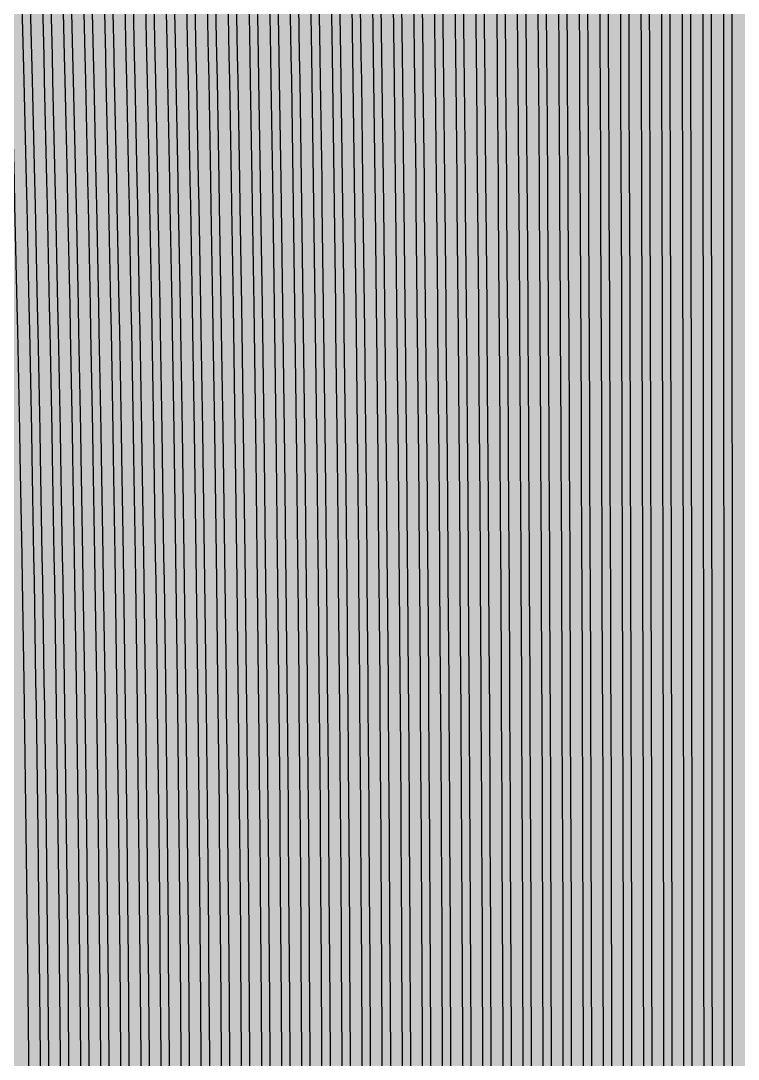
# Model space of a CAD drawing. Header units: metres. Extents: x -7240 to 10960, y -29667 to 1823.
# Drawn here: x 1681.3 to 1860.4, y -17548.5 to -17289.4 of the extents above; entities that cross this region are included whole.
import ezdxf

# ---------------------------------------------------------------- set-up
doc = ezdxf.new("R2010")
doc.units = ezdxf.units.M
doc.layers.add('Metal1', color=4, linetype='CONTINUOUS')
doc.layers.add('Polyimide', color=7, linetype='CONTINUOUS')

msp = doc.modelspace()

# ---------------------------------------------------------------- hatches: boundary and pattern name
at = {"layer": 'Polyimide'}
msp.add_hatch(color=7, dxfattribs=at).paths.add_polyline_path([(4088.45, -11806.89), (4098.72, -11851.21), (4115.58, -11893.47), (4138.63, -11932.7), (4167.35, -11967.99), (4201.08, -11998.53), (4239.03, -12023.62), (4280.35, -12042.68), (4349.18, -12073.73), (4413.2, -12113.76), (4471.26, -12162.04), (4522.3, -12217.69), (4565.39, -12279.7), (4599.74, -12346.94), (4624.73, -12418.19), (4639.91, -12492.16), (4645, -12567.5), (4639.91, -12642.84), (4624.73, -12716.8), (4599.74, -12788.06), (4565.39, -12855.3), (4522.3, -12917.31), (4471.26, -12972.96), (4413.2, -13021.24), (4349.18, -13061.27), (4280.35, -13092.32), (4239.03, -13111.38), (4201.08, -13136.47), (4167.35, -13167.01), (4138.63, -13202.3), (4115.58, -13241.52), (4098.72, -13283.78), (4088.45, -13328.11), (4085, -13373.48), (4085, -13567.5), (4099.45, -13861.55), (4142.64, -14152.77), (4214.18, -14438.35), (4313.36, -14715.55), (4439.24, -14981.69), (4590.59, -15234.21), (4765.97, -15470.68), (4963.68, -15688.82), (5181.82, -15886.53), (5418.29, -16061.91), (5670.81, -16213.26), (5936.95, -16339.14), (6214.15, -16438.32), (6499.73, -16509.85), (6790.95, -16553.05), (7085, -16567.5), (9960.38, -16567.5), (10038.79, -16571.35), (10116.45, -16582.87), (10192.6, -16601.95), (10266.52, -16628.4), (10337.49, -16661.96), (10404.83, -16702.32), (10467.89, -16749.09), (10526.06, -16801.81), (10578.78, -16859.98), (10625.55, -16923.04), (10665.91, -16990.38), (10699.48, -17061.35), (10725.93, -17135.27), (10745, -17211.43), (10756.52, -17289.08), (10760.38, -17367.5), (10760.38, -21957.3), (10721.61, -22012.91), (10685.97, -22070.59), (10653.58, -22130.14), (10624.53, -22191.39), (10598.92, -22254.16), (10576.82, -22318.25), (10558.3, -22383.46), (10543.41, -22449.6), (10532.21, -22516.46), (10524.72, -22583.84), (10520.97, -22651.53), (10520.97, -22719.32), (10524.72, -22787.01), (10532.21, -22854.38), (10543.41, -22921.24), (10558.3, -22987.38), (10576.82, -23052.6), (10598.92, -23116.68), (10624.53, -23179.45), (10653.58, -23240.71), (10685.97, -23300.26), (10721.61, -23357.93), (10760.38, -23413.54), (10760.38, -28667.5), (10756.52, -28745.91), (10745, -28823.57), (10725.93, -28899.73), (10699.48, -28973.65), (10665.91, -29044.62), (10625.55, -29111.96), (10578.78, -29175.01), (10526.06, -29233.19), (10467.89, -29285.91), (10404.83, -29332.68), (10337.49, -29373.04), (10266.52, -29406.6), (10192.6, -29433.05), (10116.45, -29452.13), (10038.79, -29463.65), (9960.38, -29467.5), (-6239.63, -29467.5), (-6318.04, -29463.65), (-6395.7, -29452.13), (-6471.85, -29433.05), (-6545.77, -29406.6), (-6616.74, -29373.04), (-6684.08, -29332.68), (-6747.14, -29285.91), (-6805.31, -29233.19), (-6858.03, -29175.01), (-6904.8, -29111.96), (-6945.16, -29044.62), (-6978.73, -28973.65), (-7005.18, -28899.73), (-7024.25, -28823.57), (-7035.77, -28745.91), (-7039.63, -28667.5), (-7039.63, -23426.32), (-6999.36, -23370.07), (-6962.33, -23311.63), (-6928.66, -23251.2), (-6898.45, -23188.96), (-6871.81, -23125.12), (-6848.81, -23059.88), (-6829.53, -22993.44), (-6814.04, -22926.02), (-6802.37, -22857.83), (-6794.57, -22789.09), (-6790.67, -22720.02), (-6790.67, -22650.84), (-6794.57, -22581.77), (-6802.37, -22513.03), (-6814.04, -22444.84), (-6829.53, -22377.42), (-6848.81, -22310.98), (-6871.81, -22245.74), (-6898.45, -22181.89), (-6928.66, -22119.66), (-6962.33, -22059.22), (-6999.36, -22000.79), (-7039.63, -21944.54), (-7039.63, -17367.5), (-7035.77, -17289.08), (-7024.25, -17211.43), (-7005.18, -17135.27), (-6978.73, -17061.35), (-6945.16, -16990.38), (-6904.8, -16923.04), (-6858.03, -16859.98), (-6805.31, -16801.81), (-6747.14, -16749.09), (-6684.08, -16702.32), (-6616.74, -16661.96), (-6545.77, -16628.4), (-6471.85, -16601.95), (-6395.7, -16582.87), (-6318.04, -16571.35), (-6239.63, -16567.5), (-3334, -16567.5), (-3039.95, -16553.05), (-2748.73, -16509.85), (-2463.15, -16438.32), (-2185.95, -16339.14), (-1919.81, -16213.26), (-1667.29, -16061.91), (-1430.82, -15886.53), (-1212.68, -15688.82), (-1014.97, -15470.68), (-839.59, -15234.21), (-688.24, -14981.69), (-562.36, -14715.55), (-463.18, -14438.35), (-391.64, -14152.77), (-348.45, -13861.55), (-334, -13567.5), (-334, -13373.48), (-337.45, -13328.11), (-347.72, -13283.78), (-364.58, -13241.52), (-387.63, -13202.3), (-416.35, -13167.01), (-450.08, -13136.47), (-488.03, -13111.38), (-529.35, -13092.32), (-529.35, -13092.32), (-598.18, -13061.27), (-662.2, -13021.24), (-720.26, -12972.96), (-771.3, -12917.31), (-814.39, -12855.3), (-848.74, -12788.06), (-873.73, -12716.8), (-888.91, -12642.84), (-894, -12567.5), (-888.91, -12492.16), (-873.73, -12418.19), (-848.74, -12346.94), (-814.39, -12279.7), (-771.3, -12217.69), (-720.26, -12162.04), (-662.2, -12113.76), (-598.18, -12073.73), (-529.35, -12042.68), (-488.03, -12023.62), (-450.08, -11998.53), (-416.35, -11967.99), (-387.63, -11932.7), (-364.58, -11893.47), (-347.72, -11851.21), (-337.45, -11806.89), (-334, -11761.52), (-334, -11074.31), (-337.45, -11028.94), (-347.72, -10984.62), (-364.58, -10942.36), (-387.63, -10903.13), (-416.35, -10867.84), (-450.08, -10837.3), (-488.03, -10812.21), (-529.35, -10793.16), (-529.35, -10793.16), (-598.18, -10762.1), (-662.2, -10722.07), (-720.26, -10673.8), (-771.3, -10618.15), (-814.39, -10556.13), (-848.74, -10488.89), (-873.73, -10417.64), (-888.91, -10343.67), (-894, -10268.33), (-888.91, -10192.99), (-873.73, -10119.03), (-848.74, -10047.77), (-814.39, -9980.53), (-771.3, -9918.52), (-720.26, -9862.87), (-662.2, -9814.59), (-598.18, -9774.56), (-529.35, -9743.51), (-488.03, -9724.45), (-450.08, -9699.36), (-416.35, -9668.82), (-387.63, -9633.53), (-364.58, -9594.31), (-347.72, -9552.05), (-337.45, -9507.72), (-334, -9462.35), (-334, -8775.14), (-337.45, -8729.78), (-347.72, -8685.45), (-364.58, -8643.19), (-387.63, -8603.96), (-416.35, -8568.68), (-450.08, -8538.14), (-488.03, -8513.05), (-529.35, -8493.99), (-529.35, -8493.99), (-598.18, -8462.94), (-662.2, -8422.91), (-720.26, -8374.63), (-771.3, -8318.98), (-814.39, -8256.97), (-848.74, -8189.73), (-873.73, -8118.47), (-888.91, -8044.5), (-894, -7969.17), (-888.91, -7893.83), (-873.73, -7819.86), (-848.74, -7748.61), (-814.39, -7681.36), (-771.3, -7619.35), (-720.26, -7563.7), (-662.2, -7515.42), (-598.18, -7475.4), (-529.35, -7444.34), (-529.35, -7444.34), (-488.03, -7425.28), (-450.08, -7400.2), (-416.35, -7369.66), (-387.63, -7334.37), (-364.58, -7295.14), (-347.72, -7252.88), (-337.45, -7208.56), (-334, -7163.19), (-334, -6475.98), (-337.45, -6430.61), (-347.72, -6386.29), (-364.58, -6344.02), (-387.63, -6304.8), (-416.35, -6269.51), (-450.08, -6238.97), (-488.03, -6213.88), (-529.35, -6194.82), (-529.35, -6194.82), (-598.18, -6163.77), (-662.2, -6123.74), (-720.26, -6075.46), (-771.3, -6019.81), (-814.39, -5957.8), (-848.74, -5890.56), (-873.73, -5819.31), (-888.91, -5745.34), (-894, -5670), (-888.91, -5594.66), (-873.73, -5520.69), (-848.74, -5449.44), (-814.39, -5382.2), (-771.3, -5320.19), (-720.26, -5264.54), (-662.2, -5216.26), (-598.18, -5176.23), (-529.35, -5145.18), (-529.35, -5145.18), (-488.03, -5126.12), (-450.08, -5101.03), (-416.35, -5070.49), (-387.63, -5035.2), (-364.58, -4995.98), (-347.72, -4953.71), (-337.45, -4909.39), (-334, -4864.02), (-334, 380), (-334, 1522.5), (-289, 1522.5), (-288.78, 1515.63), (-288.1, 1508.79), (-286.98, 1502.02), (-285.42, 1495.32), (-283.43, 1488.75), (-281.01, 1482.32), (-278.17, 1476.06), (-274.93, 1470), (-271.3, 1464.17), (-267.3, 1458.58), (-262.94, 1453.27), (-258.25, 1448.25), (-253.23, 1443.56), (-247.92, 1439.2), (-242.33, 1435.2), (-236.5, 1431.57), (-230.44, 1428.33), (-224.18, 1425.49), (-217.75, 1423.07), (-211.18, 1421.08), (-204.48, 1419.52), (-197.71, 1418.4), (-190.87, 1417.72), (-184, 1417.5), (-177.13, 1417.72), (-170.29, 1418.4), (-163.52, 1419.52), (-156.82, 1421.08), (-150.25, 1423.07), (-143.82, 1425.49), (-137.56, 1428.33), (-131.5, 1431.57), (-125.67, 1435.2), (-120.08, 1439.2), (-114.77, 1443.56), (-109.75, 1448.25), (-105.06, 1453.27), (-100.7, 1458.58), (-96.7, 1464.17), (-93.07, 1470), (-89.83, 1476.06), (-86.99, 1482.32), (-84.57, 1488.75), (-82.58, 1495.32), (-81.02, 1502.02), (-79.9, 1508.79), (-79.22, 1515.63), (-79, 1522.5), (1786, 1522.5), (3835, 1522.5), (3835.21, 1529.04), (3835.86, 1535.55), (3836.92, 1542.01), (3838.41, 1548.38), (3840.31, 1554.64), (3842.61, 1560.77), (3845.31, 1566.73), (3848.4, 1572.5), (3851.85, 1578.06), (3855.66, 1583.38), (3859.82, 1588.43), (3864.29, 1593.21), (3869.07, 1597.68), (3874.12, 1601.84), (3879.44, 1605.65), (3885, 1609.1), (3890.77, 1612.19), (3896.73, 1614.89), (3902.86, 1617.19), (3909.12, 1619.09), (3915.49, 1620.58), (3921.95, 1621.64), (3928.46, 1622.29), (3935, 1622.5), (3941.54, 1622.29), (3948.05, 1621.64), (3954.51, 1620.58), (3960.88, 1619.09), (3967.14, 1617.19), (3973.27, 1614.89), (3979.23, 1612.19), (3985, 1609.1), (3990.56, 1605.65), (3995.88, 1601.84), (4000.93, 1597.68), (4005.71, 1593.21), (4010.18, 1588.43), (4014.34, 1583.38), (4018.15, 1578.06), (4021.6, 1572.5), (4024.69, 1566.73), (4027.39, 1560.77), (4029.69, 1554.64), (4031.59, 1548.38), (4033.08, 1542.01), (4034.14, 1535.55), (4034.79, 1529.04), (4035, 1522.5), (4085, 1522.5), (4085, 380), (4085, 330), (4085, -4864.02), (4088.45, -4909.39), (4098.72, -4953.71), (4115.58, -4995.98), (4138.63, -5035.2), (4167.35, -5070.49), (4201.08, -5101.03), (4239.03, -5126.12), (4280.35, -5145.18), (4280.35, -5145.18), (4349.18, -5176.23), (4413.2, -5216.26), (4471.26, -5264.54), (4522.3, -5320.19), (4565.39, -5382.2), (4599.74, -5449.44), (4624.73, -5520.69), (4639.91, -5594.66), (4645, -5670), (4639.91, -5745.34), (4624.73, -5819.31), (4599.74, -5890.56), (4565.39, -5957.8), (4522.3, -6019.81), (4471.26, -6075.46), (4413.2, -6123.74), (4349.18, -6163.77), (4280.35, -6194.82), (4239.03, -6213.88), (4201.08, -6238.97), (4167.35, -6269.51), (4138.63, -6304.8), (4115.58, -6344.02), (4098.72, -6386.29), (4088.45, -6430.61), (4085, -6475.98), (4085, -11761.52), (4088.45, -11806.89)])

# ---------------------------------------------------------------- linework, layer by layer
at = {"layer": 'Metal1'}
for points in [[(1678.17, -17273.03), (1678.84, -17298.03), (1679, -17304.28), (1679.61, -17329.27), (1679.76, -17335.52), (1680.31, -17360.51), (1680.45, -17366.76), (1680.96, -17391.75), (1681.08, -17398), (1681.53, -17423), (1681.64, -17429.25), (1682.05, -17454.24), (1682.14, -17460.49), (1682.49, -17485.48), (1682.58, -17491.73), (1682.88, -17516.73), (1682.95, -17522.98), (1683.2, -17547.97), (1683.26, -17554.22)], [(1686.27, -17554.24), (1686.22, -17547.99), (1685.97, -17523), (1685.91, -17516.75), (1685.61, -17491.76), (1685.53, -17485.51), (1685.19, -17460.52), (1685.09, -17454.27), (1684.7, -17429.28), (1684.59, -17423.03), (1684.15, -17398.04), (1684.03, -17391.79), (1683.54, -17366.8), (1683.41, -17360.55), (1682.86, -17335.56), (1682.72, -17329.32), (1682.13, -17304.32), (1681.97, -17298.08), (1681.32, -17273.09)], [(1683.32, -17273.03), (1683.97, -17298.03), (1684.13, -17304.28), (1684.72, -17329.27), (1684.86, -17335.52), (1685.41, -17360.51), (1685.54, -17366.76), (1686.03, -17391.75), (1686.15, -17398), (1686.59, -17423), (1686.7, -17429.25), (1687.09, -17454.24), (1687.19, -17460.49), (1687.53, -17485.48), (1687.61, -17491.73), (1687.9, -17516.73), (1687.97, -17522.98), (1688.22, -17547.97), (1688.27, -17554.22)], [(1691.29, -17554.23), (1691.24, -17547.99), (1691, -17523), (1690.93, -17516.75), (1690.64, -17491.76), (1690.57, -17485.51), (1690.23, -17460.52), (1690.14, -17454.27), (1689.76, -17429.28), (1689.66, -17423.03), (1689.22, -17398.04), (1689.11, -17391.79), (1688.63, -17366.8), (1688.5, -17360.55), (1687.97, -17335.56), (1687.83, -17329.31), (1687.25, -17304.32), (1687.1, -17298.08), (1686.47, -17273.08)], [(1688.47, -17273.03), (1689.1, -17298.03), (1689.25, -17304.28), (1689.83, -17329.27), (1689.97, -17335.52), (1690.5, -17360.51), (1690.63, -17366.76), (1691.11, -17391.76), (1691.22, -17398), (1691.66, -17423), (1691.76, -17429.25), (1692.14, -17454.24), (1692.23, -17460.49), (1692.57, -17485.48), (1692.64, -17491.73), (1692.93, -17516.73), (1693, -17522.98), (1693.24, -17547.97), (1693.29, -17554.22)], [(1696.31, -17554.23), (1696.25, -17547.99), (1696.02, -17523), (1695.96, -17516.75), (1695.68, -17491.76), (1695.6, -17485.51), (1695.28, -17460.52), (1695.19, -17454.27), (1694.82, -17429.28), (1694.72, -17423.03), (1694.3, -17398.04), (1694.19, -17391.79), (1693.72, -17366.8), (1693.59, -17360.55), (1693.08, -17335.56), (1692.94, -17329.31), (1692.38, -17304.32), (1692.23, -17298.08), (1691.62, -17273.08)], [(1693.62, -17273.03), (1694.23, -17298.03), (1694.38, -17304.28), (1694.94, -17329.27), (1695.08, -17335.52), (1695.59, -17360.51), (1695.72, -17366.76), (1696.19, -17391.76), (1696.3, -17398.01), (1696.72, -17423), (1696.82, -17429.25), (1697.19, -17454.24), (1697.28, -17460.49), (1697.6, -17485.48), (1697.68, -17491.73), (1697.96, -17516.73), (1698.02, -17522.98), (1698.25, -17547.97), (1698.31, -17554.22)], [(1701.32, -17554.23), (1701.27, -17547.99), (1701.05, -17523), (1700.98, -17516.75), (1700.71, -17491.76), (1700.64, -17485.51), (1700.32, -17460.52), (1700.24, -17454.27), (1699.87, -17429.28), (1699.78, -17423.03), (1699.37, -17398.04), (1699.26, -17391.79), (1698.81, -17366.8), (1698.69, -17360.55), (1698.19, -17335.56), (1698.06, -17329.31), (1697.51, -17304.32), (1697.37, -17298.07), (1696.77, -17273.08)], [(1698.77, -17273.03), (1699.37, -17298.03), (1699.51, -17304.28), (1700.06, -17329.27), (1700.19, -17335.52), (1700.69, -17360.51), (1700.81, -17366.76), (1701.26, -17391.76), (1701.37, -17398.01), (1701.78, -17423), (1701.87, -17429.25), (1702.24, -17454.24), (1702.32, -17460.49), (1702.64, -17485.48), (1702.71, -17491.73), (1702.98, -17516.73), (1703.05, -17522.98), (1703.27, -17547.97), (1703.32, -17554.22)], [(1706.34, -17554.23), (1706.29, -17547.99), (1706.07, -17523), (1706.01, -17516.75), (1705.75, -17491.76), (1705.67, -17485.51), (1705.37, -17460.52), (1705.28, -17454.27), (1704.93, -17429.28), (1704.84, -17423.03), (1704.44, -17398.04), (1704.34, -17391.79), (1703.9, -17366.8), (1703.78, -17360.55), (1703.3, -17335.56), (1703.17, -17329.31), (1702.64, -17304.32), (1702.5, -17298.07), (1701.92, -17273.08)], [(1703.92, -17273.04), (1704.5, -17298.03), (1704.64, -17304.28), (1705.17, -17329.27), (1705.29, -17335.52), (1705.78, -17360.51), (1705.9, -17366.76), (1706.34, -17391.76), (1706.44, -17398.01), (1706.84, -17423), (1706.93, -17429.25), (1707.28, -17454.24), (1707.37, -17460.49), (1707.67, -17485.48), (1707.75, -17491.73), (1708.01, -17516.73), (1708.07, -17522.98), (1708.29, -17547.97), (1708.34, -17554.22)], [(1711.35, -17554.23), (1711.31, -17547.99), (1711.09, -17522.99), (1711.04, -17516.75), (1710.78, -17491.76), (1710.71, -17485.51), (1710.41, -17460.52), (1710.33, -17454.27), (1709.99, -17429.28), (1709.9, -17423.03), (1709.52, -17398.04), (1709.41, -17391.79), (1708.99, -17366.8), (1708.87, -17360.55), (1708.4, -17335.56), (1708.28, -17329.31), (1707.76, -17304.32), (1707.63, -17298.07), (1707.07, -17273.08)], [(1709.07, -17273.04), (1709.63, -17298.03), (1709.76, -17304.28), (1710.28, -17329.27), (1710.4, -17335.52), (1710.87, -17360.51), (1710.99, -17366.76), (1711.41, -17391.76), (1711.52, -17398.01), (1711.9, -17423), (1711.99, -17429.25), (1712.33, -17454.24), (1712.41, -17460.49), (1712.71, -17485.49), (1712.78, -17491.73), (1713.04, -17516.73), (1713.09, -17522.98), (1713.31, -17547.97), (1713.35, -17554.22)], [(1716.37, -17554.23), (1716.32, -17547.99), (1716.12, -17522.99), (1716.06, -17516.75), (1715.81, -17491.76), (1715.75, -17485.51), (1715.46, -17460.52), (1715.38, -17454.27), (1715.05, -17429.28), (1714.96, -17423.03), (1714.59, -17398.04), (1714.49, -17391.79), (1714.08, -17366.8), (1713.97, -17360.55), (1713.51, -17335.56), (1713.39, -17329.31), (1712.89, -17304.32), (1712.76, -17298.07), (1712.22, -17273.08)], [(1714.22, -17273.04), (1714.76, -17298.03), (1714.89, -17304.28), (1715.39, -17329.27), (1715.51, -17335.52), (1715.97, -17360.52), (1716.08, -17366.76), (1716.49, -17391.76), (1716.59, -17398.01), (1716.96, -17423), (1717.05, -17429.25), (1717.38, -17454.24), (1717.46, -17460.49), (1717.75, -17485.49), (1717.81, -17491.73), (1718.06, -17516.73), (1718.12, -17522.98), (1718.32, -17547.97), (1718.37, -17554.22)], [(1721.39, -17554.23), (1721.34, -17547.99), (1721.14, -17522.99), (1721.09, -17516.75), (1720.85, -17491.76), (1720.78, -17485.51), (1720.5, -17460.52), (1720.43, -17454.27), (1720.11, -17429.28), (1720.02, -17423.03), (1719.66, -17398.04), (1719.57, -17391.79), (1719.17, -17366.8), (1719.06, -17360.55), (1718.62, -17335.56), (1718.5, -17329.31), (1718.02, -17304.32), (1717.89, -17298.07), (1717.37, -17273.08)], [(1719.37, -17273.04), (1719.89, -17298.03), (1720.02, -17304.28), (1720.5, -17329.27), (1720.62, -17335.52), (1721.06, -17360.52), (1721.17, -17366.77), (1721.57, -17391.76), (1721.66, -17398.01), (1722.02, -17423), (1722.11, -17429.25), (1722.43, -17454.24), (1722.5, -17460.49), (1722.78, -17485.49), (1722.85, -17491.74), (1723.09, -17516.73), (1723.14, -17522.98), (1723.34, -17547.97), (1723.39, -17554.22)], [(1726.4, -17554.23), (1726.36, -17547.99), (1726.17, -17522.99), (1726.11, -17516.75), (1725.88, -17491.75), (1725.82, -17485.51), (1725.55, -17460.52), (1725.48, -17454.27), (1725.17, -17429.28), (1725.08, -17423.03), (1724.74, -17398.04), (1724.64, -17391.79), (1724.26, -17366.8), (1724.15, -17360.55), (1723.73, -17335.56), (1723.61, -17329.31), (1723.15, -17304.32), (1723.03, -17298.07), (1722.52, -17273.08)], [(1724.52, -17273.04), (1725.03, -17298.03), (1725.15, -17304.28), (1725.61, -17329.27), (1725.73, -17335.52), (1726.15, -17360.52), (1726.26, -17366.77), (1726.64, -17391.76), (1726.74, -17398.01), (1727.08, -17423), (1727.17, -17429.25), (1727.48, -17454.24), (1727.55, -17460.49), (1727.82, -17485.49), (1727.88, -17491.74), (1728.11, -17516.73), (1728.17, -17522.98), (1728.36, -17547.97), (1728.4, -17554.22)], [(1731.42, -17554.23), (1731.38, -17547.99), (1731.19, -17522.99), (1731.14, -17516.75), (1730.92, -17491.75), (1730.86, -17485.51), (1730.59, -17460.51), (1730.52, -17454.27), (1730.23, -17429.28), (1730.15, -17423.03), (1729.81, -17398.04), (1729.72, -17391.79), (1729.35, -17366.8), (1729.25, -17360.55), (1728.83, -17335.56), (1728.73, -17329.31), (1728.28, -17304.32), (1728.16, -17298.07), (1727.67, -17273.08)], [(1729.67, -17273.04), (1730.16, -17298.03), (1730.28, -17304.28), (1730.73, -17329.27), (1730.83, -17335.52), (1731.25, -17360.52), (1731.35, -17366.77), (1731.72, -17391.76), (1731.81, -17398.01), (1732.15, -17423), (1732.23, -17429.25), (1732.52, -17454.24), (1732.59, -17460.49), (1732.86, -17485.49), (1732.92, -17491.74), (1733.14, -17516.73), (1733.19, -17522.98), (1733.38, -17547.97), (1733.42, -17554.22)], [(1736.44, -17554.23), (1736.4, -17547.99), (1736.22, -17522.99), (1736.18, -17516.75), (1735.96, -17491.75), (1735.91, -17485.51), (1735.66, -17460.51), (1735.59, -17454.27), (1735.31, -17429.27), (1735.23, -17423.03), (1734.91, -17398.04), (1734.83, -17391.79), (1734.47, -17366.8), (1734.38, -17360.55), (1733.98, -17335.56), (1733.88, -17329.31), (1733.45, -17304.32), (1733.34, -17298.07), (1732.87, -17273.08)], [(1734.87, -17273.04), (1735.34, -17298.03), (1735.45, -17304.28), (1735.88, -17329.28), (1735.98, -17335.52), (1736.38, -17360.52), (1736.47, -17366.77), (1736.83, -17391.76), (1736.91, -17398.01), (1737.23, -17423), (1737.31, -17429.25), (1737.59, -17454.24), (1737.66, -17460.49), (1737.91, -17485.49), (1737.96, -17491.74), (1738.18, -17516.73), (1738.22, -17522.98), (1738.4, -17547.97), (1738.44, -17554.22)], [(1741.47, -17554.23), (1741.43, -17547.98), (1741.26, -17522.99), (1741.22, -17516.75), (1741.02, -17491.75), (1740.96, -17485.51), (1740.73, -17460.51), (1740.67, -17454.27), (1740.4, -17429.27), (1740.33, -17423.03), (1740.03, -17398.03), (1739.95, -17391.79), (1739.61, -17366.8), (1739.53, -17360.55), (1739.16, -17335.56), (1739.06, -17329.31), (1738.66, -17304.32), (1738.55, -17298.07), (1738.12, -17273.08)], [(1740.12, -17273.04), (1740.55, -17298.03), (1740.66, -17304.28), (1741.06, -17329.28), (1741.16, -17335.53), (1741.53, -17360.52), (1741.61, -17366.77), (1741.95, -17391.76), (1742.03, -17398.01), (1742.33, -17423), (1742.4, -17429.25), (1742.67, -17454.25), (1742.73, -17460.49), (1742.96, -17485.49), (1743.02, -17491.74), (1743.22, -17516.73), (1743.26, -17522.98), (1743.43, -17547.97), (1743.47, -17554.22)], [(1746.48, -17554.23), (1746.45, -17547.98), (1746.29, -17522.99), (1746.24, -17516.74), (1746.05, -17491.75), (1746, -17485.51), (1745.78, -17460.51), (1745.72, -17454.27), (1745.46, -17429.27), (1745.39, -17423.03), (1745.1, -17398.03), (1745.03, -17391.79), (1744.7, -17366.79), (1744.62, -17360.55), (1744.27, -17335.56), (1744.17, -17329.31), (1743.79, -17304.32), (1743.69, -17298.07), (1743.26, -17273.08)], [(1745.26, -17273.04), (1745.68, -17298.03), (1745.79, -17304.28), (1746.17, -17329.28), (1746.27, -17335.53), (1746.62, -17360.52), (1746.7, -17366.77), (1747.03, -17391.76), (1747.1, -17398.01), (1747.39, -17423), (1747.46, -17429.25), (1747.72, -17454.25), (1747.78, -17460.49), (1748, -17485.49), (1748.05, -17491.74), (1748.24, -17516.73), (1748.29, -17522.98), (1748.45, -17547.97), (1748.48, -17554.22)], [(1751.5, -17554.23), (1751.47, -17547.98), (1751.31, -17522.99), (1751.27, -17516.74), (1751.09, -17491.75), (1751.04, -17485.5), (1750.82, -17460.51), (1750.76, -17454.27), (1750.52, -17429.27), (1750.45, -17423.03), (1750.18, -17398.03), (1750.1, -17391.79), (1749.79, -17366.79), (1749.71, -17360.55), (1749.37, -17335.55), (1749.29, -17329.31), (1748.91, -17304.31), (1748.82, -17298.07), (1748.41, -17273.08)], [(1750.41, -17273.04), (1750.82, -17298.04), (1750.91, -17304.28), (1751.28, -17329.28), (1751.37, -17335.53), (1751.71, -17360.52), (1751.79, -17366.77), (1752.1, -17391.76), (1752.18, -17398.01), (1752.45, -17423), (1752.52, -17429.25), (1752.76, -17454.25), (1752.82, -17460.5), (1753.04, -17485.49), (1753.09, -17491.74), (1753.27, -17516.73), (1753.31, -17522.98), (1753.47, -17547.97), (1753.5, -17554.22)], [(1756.52, -17554.23), (1756.48, -17547.98), (1756.34, -17522.99), (1756.3, -17516.74), (1756.12, -17491.75), (1756.07, -17485.5), (1755.87, -17460.51), (1755.81, -17454.26), (1755.58, -17429.27), (1755.51, -17423.03), (1755.25, -17398.03), (1755.18, -17391.79), (1754.88, -17366.79), (1754.81, -17360.55), (1754.48, -17335.55), (1754.4, -17329.31), (1754.04, -17304.31), (1753.95, -17298.07), (1753.56, -17273.07)], [(1755.56, -17273.04), (1755.95, -17298.04), (1756.04, -17304.29), (1756.4, -17329.28), (1756.48, -17335.53), (1756.81, -17360.52), (1756.88, -17366.77), (1757.18, -17391.76), (1757.25, -17398.01), (1757.51, -17423), (1757.58, -17429.25), (1757.81, -17454.25), (1757.87, -17460.5), (1758.07, -17485.49), (1758.12, -17491.74), (1758.3, -17516.73), (1758.34, -17522.98), (1758.48, -17547.97), (1758.52, -17554.22)], [(1761.53, -17554.23), (1761.5, -17547.98), (1761.36, -17522.99), (1761.32, -17516.74), (1761.15, -17491.75), (1761.11, -17485.5), (1760.91, -17460.51), (1760.86, -17454.26), (1760.64, -17429.27), (1760.58, -17423.02), (1760.32, -17398.03), (1760.26, -17391.78), (1759.97, -17366.79), (1759.9, -17360.55), (1759.59, -17335.55), (1759.51, -17329.31), (1759.17, -17304.31), (1759.08, -17298.07), (1758.71, -17273.07)], [(1760.71, -17273.04), (1761.08, -17298.04), (1761.17, -17304.29), (1761.51, -17329.28), (1761.59, -17335.53), (1761.9, -17360.52), (1761.97, -17366.77), (1762.26, -17391.76), (1762.32, -17398.01), (1762.58, -17423), (1762.64, -17429.25), (1762.86, -17454.25), (1762.91, -17460.5), (1763.11, -17485.49), (1763.15, -17491.74), (1763.32, -17516.73), (1763.36, -17522.98), (1763.5, -17547.97), (1763.53, -17554.22)], [(1766.55, -17554.23), (1766.52, -17547.98), (1766.39, -17522.99), (1766.35, -17516.74), (1766.19, -17491.75), (1766.14, -17485.5), (1765.96, -17460.51), (1765.91, -17454.26), (1765.69, -17429.27), (1765.64, -17423.02), (1765.4, -17398.03), (1765.33, -17391.78), (1765.06, -17366.79), (1764.99, -17360.54), (1764.7, -17335.55), (1764.62, -17329.3), (1764.3, -17304.31), (1764.21, -17298.06), (1763.86, -17273.07)], [(1765.86, -17273.04), (1766.21, -17298.04), (1766.3, -17304.29), (1766.62, -17329.28), (1766.7, -17335.53), (1766.99, -17360.52), (1767.06, -17366.77), (1767.33, -17391.76), (1767.4, -17398.01), (1767.64, -17423.01), (1767.69, -17429.25), (1767.91, -17454.25), (1767.96, -17460.5), (1768.14, -17485.49), (1768.19, -17491.74), (1768.35, -17516.73), (1768.39, -17522.98), (1768.52, -17547.97), (1768.55, -17554.22)], [(1771.56, -17554.23), (1771.54, -17547.98), (1771.41, -17522.99), (1771.37, -17516.74), (1771.22, -17491.75), (1771.18, -17485.5), (1771, -17460.51), (1770.96, -17454.26), (1770.75, -17429.27), (1770.7, -17423.02), (1770.47, -17398.03), (1770.41, -17391.78), (1770.15, -17366.79), (1770.09, -17360.54), (1769.81, -17335.55), (1769.73, -17329.3), (1769.42, -17304.31), (1769.34, -17298.06), (1769.01, -17273.07)], [(1771.01, -17273.05), (1771.34, -17298.04), (1771.42, -17304.29), (1771.73, -17329.28), (1771.81, -17335.53), (1772.09, -17360.52), (1772.15, -17366.77), (1772.41, -17391.76), (1772.47, -17398.01), (1772.7, -17423.01), (1772.75, -17429.25), (1772.96, -17454.25), (1773, -17460.5), (1773.18, -17485.49), (1773.22, -17491.74), (1773.37, -17516.73), (1773.41, -17522.98), (1773.54, -17547.97), (1773.56, -17554.22)], [(1776.58, -17554.23), (1776.55, -17547.98), (1776.43, -17522.99), (1776.4, -17516.74), (1776.26, -17491.75), (1776.22, -17485.5), (1776.05, -17460.51), (1776, -17454.26), (1775.81, -17429.27), (1775.76, -17423.02), (1775.54, -17398.03), (1775.48, -17391.78), (1775.24, -17366.79), (1775.18, -17360.54), (1774.91, -17335.55), (1774.84, -17329.3), (1774.55, -17304.31), (1774.48, -17298.06), (1774.16, -17273.07)], [(1776.16, -17273.05), (1776.48, -17298.04), (1776.55, -17304.29), (1776.84, -17329.28), (1776.91, -17335.53), (1777.18, -17360.52), (1777.24, -17366.77), (1777.48, -17391.76), (1777.54, -17398.01), (1777.76, -17423.01), (1777.81, -17429.26), (1778, -17454.25), (1778.05, -17460.5), (1778.22, -17485.49), (1778.26, -17491.74), (1778.4, -17516.73), (1778.43, -17522.98), (1778.55, -17547.97), (1778.58, -17554.22)], [(1781.6, -17554.23), (1781.57, -17547.98), (1781.46, -17522.99), (1781.43, -17516.74), (1781.29, -17491.75), (1781.25, -17485.5), (1781.09, -17460.51), (1781.05, -17454.26), (1780.87, -17429.27), (1780.82, -17423.02), (1780.62, -17398.03), (1780.56, -17391.78), (1780.33, -17366.79), (1780.27, -17360.54), (1780.02, -17335.55), (1779.96, -17329.3), (1779.68, -17304.31), (1779.61, -17298.06), (1779.31, -17273.07)], [(1781.31, -17273.05), (1781.61, -17298.04), (1781.68, -17304.29), (1781.96, -17329.28), (1782.02, -17335.53), (1782.27, -17360.52), (1782.33, -17366.77), (1782.56, -17391.77), (1782.62, -17398.01), (1782.82, -17423.01), (1782.87, -17429.26), (1783.05, -17454.25), (1783.09, -17460.5), (1783.25, -17485.49), (1783.29, -17491.74), (1783.43, -17516.73), (1783.46, -17522.98), (1783.57, -17547.97), (1783.6, -17554.22)], [(1786.61, -17554.23), (1786.59, -17547.98), (1786.48, -17522.99), (1786.45, -17516.74), (1786.32, -17491.75), (1786.29, -17485.5), (1786.14, -17460.51), (1786.1, -17454.26), (1785.93, -17429.27), (1785.88, -17423.02), (1785.69, -17398.03), (1785.64, -17391.78), (1785.42, -17366.79), (1785.37, -17360.54), (1785.13, -17335.55), (1785.07, -17329.3), (1784.81, -17304.31), (1784.74, -17298.06), (1784.46, -17273.07)], [(1786.46, -17273.05), (1786.74, -17298.04), (1786.81, -17304.29), (1787.07, -17329.28), (1787.13, -17335.53), (1787.37, -17360.52), (1787.42, -17366.77), (1787.64, -17391.77), (1787.69, -17398.01), (1787.88, -17423.01), (1787.93, -17429.26), (1788.1, -17454.25), (1788.14, -17460.5), (1788.29, -17485.49), (1788.32, -17491.74), (1788.45, -17516.73), (1788.48, -17522.98), (1788.59, -17547.97), (1788.61, -17554.22)], [(1791.63, -17554.23), (1791.61, -17547.98), (1791.51, -17522.99), (1791.48, -17516.74), (1791.36, -17491.75), (1791.33, -17485.5), (1791.18, -17460.51), (1791.15, -17454.26), (1790.99, -17429.27), (1790.94, -17423.02), (1790.76, -17398.03), (1790.71, -17391.78), (1790.51, -17366.79), (1790.46, -17360.54), (1790.24, -17335.55), (1790.18, -17329.3), (1789.94, -17304.31), (1789.87, -17298.06), (1789.61, -17273.07)], [(1791.61, -17273.05), (1791.87, -17298.04), (1791.94, -17304.29), (1792.18, -17329.28), (1792.24, -17335.53), (1792.46, -17360.52), (1792.51, -17366.77), (1792.71, -17391.77), (1792.76, -17398.01), (1792.94, -17423.01), (1792.99, -17429.26), (1793.15, -17454.25), (1793.18, -17460.5), (1793.33, -17485.49), (1793.36, -17491.74), (1793.48, -17516.73), (1793.51, -17522.98), (1793.61, -17547.97), (1793.63, -17554.22)], [(1796.65, -17554.23), (1796.63, -17547.98), (1796.54, -17522.99), (1796.51, -17516.74), (1796.41, -17491.75), (1796.38, -17485.5), (1796.25, -17460.51), (1796.21, -17454.26), (1796.07, -17429.27), (1796.03, -17423.02), (1795.86, -17398.03), (1795.82, -17391.78), (1795.64, -17366.79), (1795.59, -17360.54), (1795.39, -17335.55), (1795.33, -17329.3), (1795.11, -17304.31), (1795.05, -17298.06), (1794.81, -17273.07)], [(1796.81, -17273.05), (1797.05, -17298.04), (1797.11, -17304.29), (1797.33, -17329.28), (1797.39, -17335.53), (1797.59, -17360.53), (1797.64, -17366.77), (1797.82, -17391.77), (1797.86, -17398.02), (1798.03, -17423.01), (1798.07, -17429.26), (1798.21, -17454.25), (1798.25, -17460.5), (1798.38, -17485.49), (1798.41, -17491.74), (1798.51, -17516.73), (1798.54, -17522.98), (1798.63, -17547.98), (1798.65, -17554.22)], [(1801.68, -17554.23), (1801.66, -17547.98), (1801.58, -17522.99), (1801.56, -17516.74), (1801.46, -17491.75), (1801.43, -17485.5), (1801.32, -17460.51), (1801.29, -17454.26), (1801.16, -17429.27), (1801.13, -17423.02), (1800.98, -17398.03), (1800.94, -17391.78), (1800.78, -17366.79), (1800.74, -17360.54), (1800.56, -17335.55), (1800.51, -17329.3), (1800.32, -17304.31), (1800.27, -17298.06), (1800.06, -17273.07)], [(1802.06, -17273.05), (1802.27, -17298.04), (1802.32, -17304.29), (1802.51, -17329.28), (1802.56, -17335.53), (1802.74, -17360.53), (1802.78, -17366.77), (1802.94, -17391.77), (1802.98, -17398.02), (1803.13, -17423.01), (1803.16, -17429.26), (1803.29, -17454.25), (1803.32, -17460.5), (1803.43, -17485.49), (1803.46, -17491.74), (1803.56, -17516.73), (1803.58, -17522.98), (1803.66, -17547.98), (1803.68, -17554.22)], [(1806.69, -17554.23), (1806.68, -17547.98), (1806.6, -17522.99), (1806.58, -17516.74), (1806.49, -17491.75), (1806.47, -17485.5), (1806.37, -17460.51), (1806.34, -17454.26), (1806.22, -17429.27), (1806.19, -17423.02), (1806.06, -17398.03), (1806.02, -17391.78), (1805.87, -17366.79), (1805.83, -17360.54), (1805.67, -17335.55), (1805.63, -17329.3), (1805.45, -17304.31), (1805.4, -17298.06), (1805.21, -17273.07)], [(1807.21, -17273.05), (1807.4, -17298.04), (1807.45, -17304.29), (1807.63, -17329.29), (1807.67, -17335.53), (1807.83, -17360.53), (1807.87, -17366.78), (1808.02, -17391.77), (1808.06, -17398.02), (1808.19, -17423.01), (1808.22, -17429.26), (1808.34, -17454.25), (1808.37, -17460.5), (1808.47, -17485.49), (1808.49, -17491.74), (1808.58, -17516.73), (1808.6, -17522.98), (1808.68, -17547.98), (1808.69, -17554.22)], [(1811.71, -17554.23), (1811.7, -17547.98), (1811.63, -17522.99), (1811.61, -17516.74), (1811.53, -17491.75), (1811.51, -17485.5), (1811.41, -17460.51), (1811.39, -17454.26), (1811.28, -17429.27), (1811.25, -17423.02), (1811.13, -17398.03), (1811.1, -17391.78), (1810.96, -17366.79), (1810.93, -17360.54), (1810.78, -17335.55), (1810.74, -17329.3), (1810.57, -17304.31), (1810.53, -17298.06), (1810.35, -17273.07)], [(1812.35, -17273.05), (1812.53, -17298.04), (1812.57, -17304.29), (1812.74, -17329.29), (1812.78, -17335.53), (1812.93, -17360.53), (1812.96, -17366.78), (1813.1, -17391.77), (1813.13, -17398.02), (1813.25, -17423.01), (1813.28, -17429.26), (1813.39, -17454.25), (1813.41, -17460.5), (1813.51, -17485.49), (1813.53, -17491.74), (1813.61, -17516.73), (1813.63, -17522.98), (1813.7, -17547.98), (1813.71, -17554.22)], [(1816.73, -17554.23), (1816.71, -17547.98), (1816.65, -17522.99), (1816.64, -17516.74), (1816.56, -17491.75), (1816.54, -17485.5), (1816.46, -17460.51), (1816.43, -17454.26), (1816.34, -17429.27), (1816.31, -17423.02), (1816.2, -17398.03), (1816.17, -17391.78), (1816.05, -17366.79), (1816.02, -17360.54), (1815.88, -17335.55), (1815.85, -17329.3), (1815.7, -17304.31), (1815.66, -17298.06), (1815.5, -17273.07)], [(1817.5, -17273.05), (1817.66, -17298.04), (1817.7, -17304.29), (1817.85, -17329.29), (1817.88, -17335.53), (1818.02, -17360.53), (1818.05, -17366.78), (1818.17, -17391.77), (1818.2, -17398.02), (1818.31, -17423.01), (1818.34, -17429.26), (1818.43, -17454.25), (1818.46, -17460.5), (1818.54, -17485.49), (1818.56, -17491.74), (1818.64, -17516.73), (1818.65, -17522.98), (1818.71, -17547.98), (1818.73, -17554.22)], [(1821.74, -17554.23), (1821.73, -17547.98), (1821.68, -17522.99), (1821.66, -17516.74), (1821.6, -17491.75), (1821.58, -17485.5), (1821.5, -17460.51), (1821.48, -17454.26), (1821.4, -17429.27), (1821.37, -17423.02), (1821.27, -17398.03), (1821.25, -17391.78), (1821.14, -17366.79), (1821.11, -17360.54), (1820.99, -17335.55), (1820.96, -17329.3), (1820.83, -17304.3), (1820.8, -17298.06), (1820.65, -17273.06)], [(1822.65, -17273.05), (1822.8, -17298.05), (1822.83, -17304.29), (1822.96, -17329.29), (1822.99, -17335.54), (1823.11, -17360.53), (1823.14, -17366.78), (1823.25, -17391.77), (1823.27, -17398.02), (1823.37, -17423.01), (1823.4, -17429.26), (1823.48, -17454.25), (1823.5, -17460.5), (1823.58, -17485.49), (1823.6, -17491.74), (1823.66, -17516.74), (1823.68, -17522.98), (1823.73, -17547.98), (1823.74, -17554.22)], [(1826.76, -17554.23), (1826.75, -17547.98), (1826.7, -17522.99), (1826.69, -17516.74), (1826.63, -17491.75), (1826.62, -17485.5), (1826.55, -17460.51), (1826.53, -17454.26), (1826.45, -17429.27), (1826.43, -17423.02), (1826.35, -17398.03), (1826.33, -17391.78), (1826.23, -17366.79), (1826.2, -17360.54), (1826.1, -17335.54), (1826.07, -17329.3), (1825.96, -17304.3), (1825.93, -17298.06), (1825.8, -17273.06)], [(1827.8, -17273.05), (1827.93, -17298.05), (1827.96, -17304.29), (1828.07, -17329.29), (1828.1, -17335.54), (1828.2, -17360.53), (1828.23, -17366.78), (1828.33, -17391.77), (1828.35, -17398.02), (1828.43, -17423.01), (1828.45, -17429.26), (1828.53, -17454.25), (1828.55, -17460.5), (1828.62, -17485.49), (1828.63, -17491.74), (1828.69, -17516.74), (1828.7, -17522.98), (1828.75, -17547.98), (1828.76, -17554.23)], [(1831.77, -17554.23), (1831.77, -17547.98), (1831.72, -17522.99), (1831.71, -17516.74), (1831.66, -17491.75), (1831.65, -17485.5), (1831.59, -17460.51), (1831.58, -17454.26), (1831.51, -17429.27), (1831.5, -17423.02), (1831.42, -17398.03), (1831.4, -17391.78), (1831.32, -17366.78), (1831.3, -17360.54), (1831.21, -17335.54), (1831.18, -17329.3), (1831.08, -17304.3), (1831.06, -17298.06), (1830.95, -17273.06)], [(1832.95, -17273.05), (1833.06, -17298.05), (1833.08, -17304.3), (1833.18, -17329.29), (1833.21, -17335.54), (1833.3, -17360.53), (1833.32, -17366.78), (1833.4, -17391.77), (1833.42, -17398.02), (1833.5, -17423.01), (1833.51, -17429.26), (1833.58, -17454.25), (1833.59, -17460.5), (1833.65, -17485.49), (1833.66, -17491.74), (1833.71, -17516.74), (1833.72, -17522.98), (1833.77, -17547.98), (1833.77, -17554.23)], [(1836.79, -17554.23), (1836.78, -17547.98), (1836.75, -17522.99), (1836.74, -17516.74), (1836.7, -17491.75), (1836.69, -17485.5), (1836.64, -17460.51), (1836.63, -17454.26), (1836.57, -17429.27), (1836.56, -17423.02), (1836.49, -17398.02), (1836.48, -17391.78), (1836.41, -17366.78), (1836.39, -17360.54), (1836.32, -17335.54), (1836.3, -17329.3), (1836.21, -17304.3), (1836.19, -17298.05), (1836.1, -17273.06)], [(1838.1, -17273.05), (1838.19, -17298.05), (1838.21, -17304.3), (1838.3, -17329.29), (1838.32, -17335.54), (1838.39, -17360.53), (1838.41, -17366.78), (1838.48, -17391.77), (1838.49, -17398.02), (1838.56, -17423.01), (1838.57, -17429.26), (1838.63, -17454.25), (1838.64, -17460.5), (1838.69, -17485.49), (1838.7, -17491.74), (1838.74, -17516.74), (1838.75, -17522.98), (1838.78, -17547.98), (1838.79, -17554.23)], [(1841.81, -17554.23), (1841.8, -17547.98), (1841.77, -17522.99), (1841.77, -17516.74), (1841.73, -17491.75), (1841.72, -17485.5), (1841.68, -17460.51), (1841.67, -17454.26), (1841.63, -17429.26), (1841.62, -17423.02), (1841.57, -17398.02), (1841.55, -17391.78), (1841.5, -17366.78), (1841.48, -17360.54), (1841.42, -17335.54), (1841.41, -17329.29), (1841.34, -17304.3), (1841.32, -17298.05), (1841.25, -17273.06)], [(1843.25, -17273.06), (1843.32, -17298.05), (1843.34, -17304.3), (1843.41, -17329.29), (1843.42, -17335.54), (1843.48, -17360.53), (1843.5, -17366.78), (1843.55, -17391.77), (1843.57, -17398.02), (1843.62, -17423.01), (1843.63, -17429.26), (1843.67, -17454.25), (1843.68, -17460.5), (1843.72, -17485.5), (1843.73, -17491.74), (1843.77, -17516.74), (1843.77, -17522.98), (1843.8, -17547.98), (1843.81, -17554.23)], [(1846.82, -17554.23), (1846.82, -17547.98), (1846.8, -17522.99), (1846.79, -17516.74), (1846.77, -17491.75), (1846.76, -17485.5), (1846.73, -17460.51), (1846.72, -17454.26), (1846.69, -17429.26), (1846.68, -17423.02), (1846.64, -17398.02), (1846.63, -17391.78), (1846.59, -17366.78), (1846.58, -17360.53), (1846.53, -17335.54), (1846.52, -17329.29), (1846.47, -17304.3), (1846.45, -17298.05), (1846.4, -17273.06)], [(1848.4, -17273.06), (1848.45, -17298.05), (1848.47, -17304.3), (1848.52, -17329.29), (1848.53, -17335.54), (1848.58, -17360.53), (1848.59, -17366.78), (1848.63, -17391.77), (1848.64, -17398.02), (1848.68, -17423.01), (1848.69, -17429.26), (1848.72, -17454.25), (1848.73, -17460.5), (1848.76, -17485.5), (1848.77, -17491.74), (1848.79, -17516.74), (1848.8, -17522.98), (1848.82, -17547.98), (1848.82, -17554.23)], [(1851.84, -17554.23), (1851.84, -17547.98), (1851.82, -17522.99), (1851.82, -17516.74), (1851.8, -17491.75), (1851.8, -17485.5), (1851.78, -17460.5), (1851.77, -17454.26), (1851.75, -17429.26), (1851.74, -17423.02), (1851.71, -17398.02), (1851.71, -17391.78), (1851.68, -17366.78), (1851.67, -17360.53), (1851.64, -17335.54), (1851.63, -17329.29), (1851.6, -17304.3), (1851.59, -17298.05), (1851.55, -17273.06)], [(1853.55, -17273.06), (1853.59, -17298.05), (1853.6, -17304.3), (1853.63, -17329.29), (1853.64, -17335.54), (1853.67, -17360.53), (1853.68, -17366.78), (1853.71, -17391.77), (1853.71, -17398.02), (1853.74, -17423.01), (1853.75, -17429.26), (1853.77, -17454.25), (1853.78, -17460.5), (1853.8, -17485.5), (1853.8, -17491.74), (1853.82, -17516.74), (1853.82, -17522.99), (1853.84, -17547.98), (1853.84, -17554.23)], [(1856.86, -17554.23), (1856.86, -17547.98), (1856.86, -17522.99), (1856.85, -17516.74), (1856.85, -17491.75), (1856.85, -17485.5), (1856.84, -17460.5), (1856.84, -17454.26), (1856.83, -17429.26), (1856.83, -17423.02), (1856.82, -17398.02), (1856.81, -17391.77), (1856.8, -17366.78), (1856.8, -17360.53), (1856.79, -17335.54), (1856.78, -17329.29), (1856.77, -17304.3), (1856.77, -17298.05), (1856.75, -17273.06)], [(1858.75, -17273.06), (1858.77, -17298.05), (1858.77, -17304.3), (1858.78, -17329.29), (1858.79, -17335.54), (1858.8, -17360.53), (1858.8, -17366.78), (1858.81, -17391.77), (1858.82, -17398.02), (1858.83, -17423.01), (1858.83, -17429.26), (1858.84, -17454.26), (1858.84, -17460.5), (1858.85, -17485.5), (1858.85, -17491.74), (1858.85, -17516.74), (1858.86, -17522.99), (1858.86, -17547.98), (1858.86, -17554.23)]]:
    msp.add_lwpolyline(points, dxfattribs=at)

doc.saveas('drawing.dxf')
